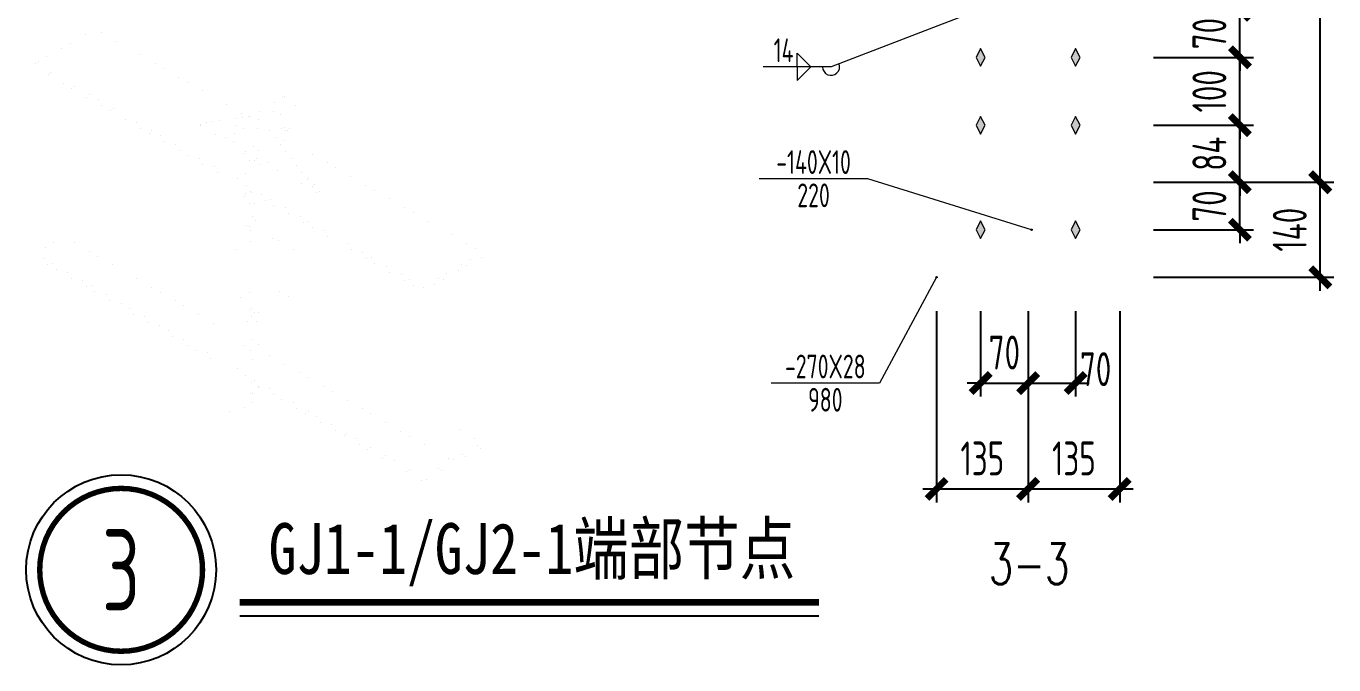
# Model space of a CAD drawing. Extents: x -1201378 to 2367219, y -619313 to 244905.
# Drawn here: x 389673 to 408950, y -394748 to -385336 of the extents above; entities that cross this region are included whole.
import ezdxf
from ezdxf.enums import TextEntityAlignment as Align

# ---------------------------------------------------------------- set-up
doc = ezdxf.new("R2010")
doc.units = 0
doc.header["$LTSCALE"] = 1000
doc.layers.get('0').update_dxf_attribs({"linetype": 'CONTINUOUS'})
doc.layers.get('Defpoints').update_dxf_attribs({"linetype": 'CONTINUOUS'})
for name, color, linetype, lineweight in [('S-dim', 81, 'CONTINUOUS', 0), ('THIN', 7, 'CONTINUOUS', 0), ('梁_主零件_实线', 141, 'CONTINUOUS', 18), ('梁_零件_实线', 3, 'CONTINUOUS', 18), ('焊缝标注', 9, 'CONTINUOUS', 18), ('螺栓组-普通_实线', 7, 'CONTINUOUS', 18), ('钢板标注', 9, 'CONTINUOUS', 18)]:
    doc.layers.add(name, color=color, linetype=linetype, lineweight=lineweight)
doc.layers.add('S-TEXT', color=21, linetype='CONTINUOUS')
doc.styles.add('FromPkpm', font='Pkpmeng', dxfattribs={"width": 0.7, "bigfont": 'Pkpmchn'})
doc.styles.add('TSSD_Dimension', font='tssdeng.shx', dxfattribs={"width": 0.7, "bigfont": 'hztxt.shx'})
doc.styles.add('TSSD_Norm', font='tj-romans1.shx', dxfattribs={"bigfont": 'tj-hztxt.shx'})
doc.styles.add('TSSD_Num', font='tssdeng.shx', dxfattribs={"width": 0.7, "bigfont": 'Hztxt.shx'})
doc.styles.add('黑体', font='simhei.ttf', dxfattribs={"width": 0.8})
doc.dimstyles.new('TSSD_25_200', dxfattribs={"dimtxt": 500, "dimasz": 200, "dimexe": 200, "dimexo": 500, "dimgap": 200, "dimtad": 1, "dimdec": 0, "dimlfac": 0.125, "dimzin": 0, "dimdsep": 46, "dimtxsty": 'TSSD_Dimension', "dimblk": 'ARCHTICK', "dimcen": 0, "dimdle": 200, "dimclrt": 7, "dimadec": 0, "dimazin": 0, "dimtfac": 1, "dimtdec": 0, "dimtix": 1, "dimtmove": 2, "dimatfit": 3, "dimfxl": 1, "dimtolj": 1, "dimtzin": 0, "dimarcsym": 0})

# ---------------------------------------------------------------- blocks, each defined once
blk = doc.blocks.new('_ArchTick')
at = {"color": 0, "linetype": 'ByBlock', "const_width": 0.5}
blk.add_lwpolyline([(-0.707, -0.707), (0.707, 0.707)], dxfattribs=at)
blk = doc.blocks.new('*D6126')
at = {"layer": 'Defpoints', "color": 0, "transparency": 16777216}
for p in [(405793, -387636), (407565, -387636), (405793, -388336)]:
    blk.add_point(p, dxfattribs=at)
at = {"layer": 'S-dim', "color": 0, "lineweight": -2, "transparency": 16777216}
for p, q in [((407565, -387636), (407565, -387436)), ((406293, -387636), (407765, -387636)), ((407565, -388336), (407565, -387636)), ((406293, -388336), (407765, -388336)), ((407565, -388336), (407565, -388536))]:
    blk.add_line(p, q, dxfattribs=at)
at = {"layer": 'S-dim', "color": 0, "lineweight": -2, "transparency": 16777216, "xscale": 200, "yscale": 200, "zscale": 200}
for p, rotation in [((407565, -387636), 270), ((407565, -388336), 90)]:
    blk.add_blockref('_ArchTick', p, dxfattribs=dict(at, rotation=rotation))
at = {"layer": 'S-dim', "color": 7, "transparency": 16777216, "insert": (407115, -387986), "char_height": 500, "attachment_point": 5, "rotation": 90, "style": 'TSSD_Dimension'}
blk.add_mtext('\\A1;70', dxfattribs=at)
blk = doc.blocks.new('*D6127')
at = {"layer": 'Defpoints', "color": 0, "transparency": 16777216}
for p in [(405793, -386796), (407565, -386796), (405793, -387636)]:
    blk.add_point(p, dxfattribs=at)
at = {"layer": 'S-dim', "color": 0, "lineweight": -2, "transparency": 16777216}
for p, q in [((407565, -386796), (407565, -386596)), ((406293, -386796), (407765, -386796)), ((407565, -387636), (407565, -386796)), ((406293, -387636), (407765, -387636)), ((407565, -387636), (407565, -387836))]:
    blk.add_line(p, q, dxfattribs=at)
at = {"layer": 'S-dim', "color": 0, "lineweight": -2, "transparency": 16777216, "xscale": 200, "yscale": 200, "zscale": 200}
for p, rotation in [((407565, -386796), 270), ((407565, -387636), 90)]:
    blk.add_blockref('_ArchTick', p, dxfattribs=dict(at, rotation=rotation))
at = {"layer": 'S-dim', "color": 7, "transparency": 16777216, "insert": (407115, -387216), "char_height": 500, "attachment_point": 5, "rotation": 90, "style": 'TSSD_Dimension'}
blk.add_mtext('\\A1;84', dxfattribs=at)
blk = doc.blocks.new('*D6128')
at = {"layer": 'Defpoints', "color": 0, "transparency": 16777216}
for p in [(405793, -385796), (407565, -385796), (405793, -386796)]:
    blk.add_point(p, dxfattribs=at)
at = {"layer": 'S-dim', "color": 0, "lineweight": -2, "transparency": 16777216}
for p, q in [((407565, -385796), (407565, -385596)), ((406293, -385796), (407765, -385796)), ((407565, -386796), (407565, -385796)), ((406293, -386796), (407765, -386796)), ((407565, -386796), (407565, -386996))]:
    blk.add_line(p, q, dxfattribs=at)
at = {"layer": 'S-dim', "color": 0, "lineweight": -2, "transparency": 16777216, "xscale": 200, "yscale": 200, "zscale": 200}
for p, rotation in [((407565, -385796), 270), ((407565, -386796), 90)]:
    blk.add_blockref('_ArchTick', p, dxfattribs=dict(at, rotation=rotation))
at = {"layer": 'S-dim', "color": 7, "transparency": 16777216, "insert": (407115, -386296), "char_height": 500, "attachment_point": 5, "rotation": 90, "style": 'TSSD_Dimension'}
blk.add_mtext('\\A1;100', dxfattribs=at)
blk = doc.blocks.new('*D6129')
at = {"layer": 'Defpoints', "color": 0, "transparency": 16777216}
for p in [(405793, -385096), (407565, -385096), (405793, -385796)]:
    blk.add_point(p, dxfattribs=at)
at = {"layer": 'S-dim', "color": 0, "lineweight": -2, "transparency": 16777216}
for p, q in [((407565, -385096), (407565, -384896)), ((406293, -385096), (407765, -385096)), ((407565, -385796), (407565, -385096)), ((406293, -385796), (407765, -385796)), ((407565, -385796), (407565, -385996))]:
    blk.add_line(p, q, dxfattribs=at)
at = {"layer": 'S-dim', "color": 0, "lineweight": -2, "transparency": 16777216, "xscale": 200, "yscale": 200, "zscale": 200}
for p, rotation in [((407565, -385096), 270), ((407565, -385796), 90)]:
    blk.add_blockref('_ArchTick', p, dxfattribs=dict(at, rotation=rotation))
at = {"layer": 'S-dim', "color": 7, "transparency": 16777216, "insert": (407115, -385446), "char_height": 500, "attachment_point": 5, "rotation": 90, "style": 'TSSD_Dimension'}
blk.add_mtext('\\A1;70', dxfattribs=at)
blk = doc.blocks.new('*D6135')
at = {"layer": 'Defpoints', "color": 0, "transparency": 16777216}
for p in [(405793, -387636), (408750, -387636), (405793, -389036)]:
    blk.add_point(p, dxfattribs=at)
at = {"layer": 'S-dim', "color": 0, "lineweight": -2, "transparency": 16777216}
for p, q in [((408750, -389236), (408750, -387436)), ((406293, -387636), (408950, -387636)), ((406293, -389036), (408950, -389036))]:
    blk.add_line(p, q, dxfattribs=at)
at = {"layer": 'S-dim', "color": 0, "lineweight": -2, "transparency": 16777216, "xscale": 200, "yscale": 200, "zscale": 200}
for p, rotation in [((408750, -387636), 90), ((408750, -389036), 270)]:
    blk.add_blockref('_ArchTick', p, dxfattribs=dict(at, rotation=rotation))
at = {"layer": 'S-dim', "color": 7, "transparency": 16777216, "insert": (408300, -388336), "char_height": 500, "attachment_point": 5, "rotation": 90, "style": 'TSSD_Dimension'}
blk.add_mtext('\\A1;140', dxfattribs=at)
blk = doc.blocks.new('*D6136')
at = {"layer": 'Defpoints', "color": 0, "transparency": 16777216}
for p in [(405793, -380636), (408750, -380636), (405793, -387636)]:
    blk.add_point(p, dxfattribs=at)
at = {"layer": 'S-dim', "color": 0, "lineweight": -2, "transparency": 16777216}
for p, q in [((408750, -387836), (408750, -380436)), ((406293, -380636), (408950, -380636)), ((406293, -387636), (408950, -387636))]:
    blk.add_line(p, q, dxfattribs=at)
at = {"layer": 'S-dim', "color": 0, "lineweight": -2, "transparency": 16777216, "xscale": 200, "yscale": 200, "zscale": 200}
for p, rotation in [((408750, -380636), 90), ((408750, -387636), 270)]:
    blk.add_blockref('_ArchTick', p, dxfattribs=dict(at, rotation=rotation))
at = {"layer": 'S-dim', "color": 7, "transparency": 16777216, "insert": (408300, -384136), "char_height": 500, "attachment_point": 5, "rotation": 90, "style": 'TSSD_Dimension'}
blk.add_mtext('\\A1;梁高', dxfattribs=at)
blk = doc.blocks.new('*D6138')
at = {"layer": 'Defpoints', "color": 0, "transparency": 16777216}
for p in [(403743, -389036), (404443, -389036), (404443, -390596)]:
    blk.add_point(p, dxfattribs=at)
at = {"layer": 'S-dim', "color": 0, "lineweight": -2, "transparency": 16777216}
for p, q in [((403743, -389536), (403743, -390796)), ((404443, -389536), (404443, -390796)), ((403743, -390596), (403543, -390596)), ((403743, -390596), (404443, -390596)), ((404443, -390596), (404643, -390596))]:
    blk.add_line(p, q, dxfattribs=at)
at = {"layer": 'S-dim', "color": 0, "lineweight": -2, "transparency": 16777216, "xscale": 200, "yscale": 200, "zscale": 200}
blk.add_blockref('_ArchTick', (403743, -390596), dxfattribs=at)
at = {"layer": 'S-dim', "color": 0, "lineweight": -2, "transparency": 16777216, "xscale": 200, "yscale": 200, "zscale": 200, "rotation": 180}
blk.add_blockref('_ArchTick', (404443, -390596), dxfattribs=at)
at = {"layer": 'S-dim', "color": 7, "transparency": 16777216, "insert": (404093, -390146), "char_height": 500, "attachment_point": 5, "style": 'TSSD_Dimension'}
blk.add_mtext('\\A1;70', dxfattribs=at)
blk = doc.blocks.new('*D6139')
at = {"layer": 'Defpoints', "color": 0, "transparency": 16777216}
for p in [(404443, -389036), (405143, -389036), (405143, -390596)]:
    blk.add_point(p, dxfattribs=at)
at = {"layer": 'S-dim', "color": 0, "lineweight": -2, "transparency": 16777216}
for p, q in [((404443, -389536), (404443, -390796)), ((405143, -389536), (405143, -390796)), ((404243, -390596), (405343, -390596))]:
    blk.add_line(p, q, dxfattribs=at)
at = {"layer": 'S-dim', "color": 0, "lineweight": -2, "transparency": 16777216, "xscale": 200, "yscale": 200, "zscale": 200, "rotation": 180}
blk.add_blockref('_ArchTick', (404443, -390596), dxfattribs=at)
at = {"layer": 'S-dim', "color": 0, "lineweight": -2, "transparency": 16777216, "xscale": 200, "yscale": 200, "zscale": 200}
blk.add_blockref('_ArchTick', (405143, -390596), dxfattribs=at)
at = {"layer": 'S-dim', "color": 7, "transparency": 16777216, "insert": (405438, -390391), "char_height": 500, "attachment_point": 5, "style": 'TSSD_Dimension'}
blk.add_mtext('\\A1;70', dxfattribs=at)
blk = doc.blocks.new('*D6140')
at = {"layer": 'Defpoints', "color": 0, "transparency": 16777216}
for p in [(403093, -389036), (404443, -389036), (404443, -392156)]:
    blk.add_point(p, dxfattribs=at)
at = {"layer": 'S-dim', "color": 0, "lineweight": -2, "transparency": 16777216}
for p, q in [((403093, -389536), (403093, -392356)), ((404443, -389536), (404443, -392356)), ((402893, -392156), (404643, -392156))]:
    blk.add_line(p, q, dxfattribs=at)
at = {"layer": 'S-dim', "color": 0, "lineweight": -2, "transparency": 16777216, "xscale": 200, "yscale": 200, "zscale": 200, "rotation": 180}
blk.add_blockref('_ArchTick', (403093, -392156), dxfattribs=at)
at = {"layer": 'S-dim', "color": 0, "lineweight": -2, "transparency": 16777216, "xscale": 200, "yscale": 200, "zscale": 200}
blk.add_blockref('_ArchTick', (404443, -392156), dxfattribs=at)
at = {"layer": 'S-dim', "color": 7, "transparency": 16777216, "insert": (403768, -391706), "char_height": 500, "attachment_point": 5, "style": 'TSSD_Dimension'}
blk.add_mtext('\\A1;135', dxfattribs=at)
blk = doc.blocks.new('*D6141')
at = {"layer": 'Defpoints', "color": 0, "transparency": 16777216}
for p in [(404443, -389036), (405793, -389036), (405793, -392156)]:
    blk.add_point(p, dxfattribs=at)
at = {"layer": 'S-dim', "color": 0, "lineweight": -2, "transparency": 16777216}
for p, q in [((404443, -389536), (404443, -392356)), ((405793, -389536), (405793, -392356)), ((404243, -392156), (405993, -392156))]:
    blk.add_line(p, q, dxfattribs=at)
at = {"layer": 'S-dim', "color": 0, "lineweight": -2, "transparency": 16777216, "xscale": 200, "yscale": 200, "zscale": 200, "rotation": 180}
blk.add_blockref('_ArchTick', (404443, -392156), dxfattribs=at)
at = {"layer": 'S-dim', "color": 0, "lineweight": -2, "transparency": 16777216, "xscale": 200, "yscale": 200, "zscale": 200}
blk.add_blockref('_ArchTick', (405793, -392156), dxfattribs=at)
at = {"layer": 'S-dim', "color": 7, "transparency": 16777216, "insert": (405118, -391706), "char_height": 500, "attachment_point": 5, "style": 'TSSD_Dimension'}
blk.add_mtext('\\A1;135', dxfattribs=at)
blk = doc.blocks.new('ts_idx2')
at = {"layer": 'THIN', "color": 0, "linetype": 'ByBlock', "lineweight": -2, "const_width": 0.0333}
blk.add_lwpolyline([(-0.5, 0, 1), (0.5, 0, 1)], format="xyb", close=True, dxfattribs=at)
at = {"layer": 'THIN', "color": 0, "linetype": 'ByBlock', "lineweight": -2}
blk.add_circle((0, 0), 0.5833, dxfattribs=at)
at = {"layer": 'THIN', "color": 0, "linetype": 'ByBlock', "lineweight": -2, "style": 'TSSD_Num', "width": 0.7}
blk.add_attdef('A', text='', height=0.5, dxfattribs=at).set_placement((0, 0), align=Align.MIDDLE_CENTER)

msp = doc.modelspace()

# ---------------------------------------------------------------- hatches: boundary and pattern name
at = {"layer": '螺栓组-普通_实线', "transparency": 33554687}
for points in [[(403743.4, -385666.3), (403678.4, -385796.3), (403743.4, -385926.3), (403808.4, -385796.3)], [(405143.4, -385666.3), (405078.4, -385796.3), (405143.4, -385926.3), (405208.4, -385796.3)], [(403743.4, -386666.3), (403678.4, -386796.3), (403743.4, -386926.3), (403808.4, -386796.3)], [(405143.4, -386666.3), (405078.4, -386796.3), (405143.4, -386926.3), (405208.4, -386796.3)], [(403743.4, -388206.3), (403678.4, -388336.3), (403743.4, -388466.3), (403808.4, -388336.3)], [(405143.4, -388206.3), (405078.4, -388336.3), (405143.4, -388466.3), (405208.4, -388336.3)]]:
    msp.add_hatch(color=1, dxfattribs=at).paths.add_polyline_path(points)
at = {"layer": '钢板标注'}
h = msp.add_hatch(color=256, dxfattribs=at)
edge = h.paths.add_edge_path()
edge.add_arc((404493.4, -388336.3), 10, 0, 360)
h = msp.add_hatch(color=256, dxfattribs=at)
edge = h.paths.add_edge_path()
edge.add_arc((403093.4, -389036.3), 10, 0, 360)

# ---------------------------------------------------------------- linework, layer by layer
at = {"layer": 'S-TEXT', "const_width": 100}
msp.add_lwpolyline([(392821.3, -393826.8), (401357.9, -393826.8)], dxfattribs=at)
at = {"layer": 'S-TEXT'}
msp.add_lwpolyline([(403942.2, -393667.6, 0.019, 0.019, 0), (404971.2, -393667.6, 0.019, 0.019, 0)], format="xyseb", dxfattribs=at)
msp.add_lwpolyline([(392821.3, -394026.8), (401357.9, -394026.8)], dxfattribs=at)
at = {"layer": '梁_主零件_实线', "ltscale": 100}
for points in [[(404403.4, -387496.3, 0.1, 0.1, 0), (404403.4, -380776.3, 0.1, 0.1, 0)], [(404483.4, -380776.3, 0.1, 0.1, 0), (404483.4, -387496.3, 0.1, 0.1, 0)], [(389807, -385886.6, 0.1, 0.1, 0), (390690.9, -385376.3, 0.1, 0.1, 0)], [(390690.9, -385376.3, 0.1, 0.1, 0), (392913.2, -386659.3, 0.1, 0.1, 0)], [(392529.3, -387458.3, 0.1, 0.1, 0), (389807, -385886.6, 0.1, 0.1, 0)], [(389807, -385943.7, 0.1, 0.1, 0), (389807, -385886.6, 0.1, 0.1, 0)], [(389807, -385943.7, 0.1, 0.1, 0), (392529.3, -387515.5, 0.1, 0.1, 0)], [(390234.8, -388440.2, 0.1, 0.1, 0), (390234.8, -386190.7, 0.1, 0.1, 0)], [(393524.8, -387153, 0.1, 0.1, 0), (393646.6, -387082.7, 0.1, 0.1, 0)], [(393646.6, -387082.7, 0.1, 0.1, 0), (396404.3, -388674.9, 0.1, 0.1, 0)], [(392762.7, -387593, 0.1, 0.1, 0), (393222.3, -387327.7, 0.1, 0.1, 0)], [(395520.4, -389185.2, 0.1, 0.1, 0), (392762.7, -387593, 0.1, 0.1, 0)], [(392762.7, -387650.2, 0.1, 0.1, 0), (392762.7, -387593, 0.1, 0.1, 0)], [(392762.7, -387650.2, 0.1, 0.1, 0), (395520.4, -389242.4, 0.1, 0.1, 0)], [(403193.4, -387636.3, 0.1, 0.1, 0), (403193.4, -387496.3, 0.1, 0.1, 0)], [(403193.4, -387496.3, 0.1, 0.1, 0), (405693.4, -387496.3, 0.1, 0.1, 0)], [(405693.4, -387636.3, 0.1, 0.1, 0), (403193.4, -387636.3, 0.1, 0.1, 0)], [(405693.4, -387496.3, 0.1, 0.1, 0), (405693.4, -387636.3, 0.1, 0.1, 0)], [(393190.5, -388456.5, 0.1, 0.1, 0), (393190.5, -387897.2, 0.1, 0.1, 0)], [(389807, -388687.1, 0.1, 0.1, 0), (390234.8, -388440.2, 0.1, 0.1, 0)], [(392529.3, -389764.9, 0.1, 0.1, 0), (390234.8, -388440.2, 0.1, 0.1, 0)], [(389807, -388744.3, 0.1, 0.1, 0), (389807, -388687.1, 0.1, 0.1, 0)], [(392529.3, -390258.9, 0.1, 0.1, 0), (389807, -388687.1, 0.1, 0.1, 0)], [(389807, -388744.3, 0.1, 0.1, 0), (392529.3, -390316.1, 0.1, 0.1, 0)], [(393190.5, -389199.5, 0.1, 0.1, 0), (393190.5, -388691.2, 0.1, 0.1, 0)], [(396404.3, -388674.9, 0.1, 0.1, 0), (395520.4, -389185.2, 0.1, 0.1, 0)], [(395520.4, -389242.4, 0.1, 0.1, 0), (396404.3, -388732.1, 0.1, 0.1, 0)], [(396404.3, -388732.1, 0.1, 0.1, 0), (396404.3, -388674.9, 0.1, 0.1, 0)], [(395948.2, -388995.4, 0.1, 0.1, 0), (395948.2, -391738.8, 0.1, 0.1, 0)], [(395976.5, -391722.5, 0.1, 0.1, 0), (395976.5, -388979, 0.1, 0.1, 0)], [(395520.4, -389242.4, 0.1, 0.1, 0), (395520.4, -389185.2, 0.1, 0.1, 0)], [(393190.5, -390146.6, 0.1, 0.1, 0), (393190.5, -389434.2, 0.1, 0.1, 0)], [(392762.7, -390393.6, 0.1, 0.1, 0), (393190.5, -390146.6, 0.1, 0.1, 0)], [(395948.2, -391738.8, 0.1, 0.1, 0), (393190.5, -390146.6, 0.1, 0.1, 0)], [(395520.4, -391985.8, 0.1, 0.1, 0), (392762.7, -390393.6, 0.1, 0.1, 0)], [(392762.7, -390450.8, 0.1, 0.1, 0), (392762.7, -390393.6, 0.1, 0.1, 0)], [(392762.7, -390450.8, 0.1, 0.1, 0), (395520.4, -392042.9, 0.1, 0.1, 0)], [(395976.5, -391228.5, 0.1, 0.1, 0), (396404.3, -391475.5, 0.1, 0.1, 0)], [(396404.3, -391475.5, 0.1, 0.1, 0), (395520.4, -391985.8, 0.1, 0.1, 0)], [(396404.3, -391532.6, 0.1, 0.1, 0), (396404.3, -391475.5, 0.1, 0.1, 0)], [(395520.4, -392042.9, 0.1, 0.1, 0), (396404.3, -391532.6, 0.1, 0.1, 0)], [(395520.4, -392042.9, 0.1, 0.1, 0), (395520.4, -391985.8, 0.1, 0.1, 0)]]:
    msp.add_lwpolyline(points, format="xyseb", dxfattribs=at)
at = {"layer": '梁_零件_实线', "ltscale": 100}
for points in [[(403093.4, -379236.3, 0.1, 0.1, 0), (403093.4, -389036.3, 0.1, 0.1, 0)], [(405793.4, -389036.3, 0.1, 0.1, 0), (405793.4, -379236.3, 0.1, 0.1, 0)], [(392529.3, -386927.6, 0.1, 0.1, 0), (393483.9, -386376.5, 0.1, 0.1, 0)], [(393582.9, -386433.6, 0.1, 0.1, 0), (392628.3, -386984.8, 0.1, 0.1, 0)], [(392727.3, -387041.9, 0.1, 0.1, 0), (393681.9, -386490.8, 0.1, 0.1, 0)], [(393681.9, -386490.8, 0.1, 0.1, 0), (393483.9, -386376.5, 0.1, 0.1, 0)], [(393681.9, -386490.8, 0.1, 0.1, 0), (393681.9, -387103.1, 0.1, 0.1, 0)], [(392988.9, -386662.2, 0.1, 0.1, 0), (392211.1, -386784.7, 0.1, 0.1, 0)], [(392246.5, -386764.3, 0.1, 0.1, 0), (393024.3, -386641.8, 0.1, 0.1, 0)], [(392246.5, -386764.3, 0.1, 0.1, 0), (392211.1, -386784.7, 0.1, 0.1, 0)], [(392211.1, -386784.7, 0.1, 0.1, 0), (392529.3, -386968.4, 0.1, 0.1, 0)], [(393186.9, -387266.4, 0.1, 0.1, 0), (393186.9, -386776.5, 0.1, 0.1, 0)], [(393186.9, -386776.5, 0.1, 0.1, 0), (393964.8, -387797.2, 0.1, 0.1, 0)], [(394000.1, -387776.8, 0.1, 0.1, 0), (393222.3, -386756.1, 0.1, 0.1, 0)], [(392529.3, -390928.4, 0.1, 0.1, 0), (392529.3, -386927.6, 0.1, 0.1, 0)], [(392727.3, -387041.9, 0.1, 0.1, 0), (392529.3, -386927.6, 0.1, 0.1, 0)], [(392628.3, -386984.8, 0.1, 0.1, 0), (392628.3, -390985.6, 0.1, 0.1, 0)], [(392727.3, -391042.7, 0.1, 0.1, 0), (392727.3, -387041.9, 0.1, 0.1, 0)], [(393257.6, -387388.9, 0.1, 0.1, 0), (393186.9, -387266.4, 0.1, 0.1, 0)], [(393964.8, -387797.2, 0.1, 0.1, 0), (393257.6, -387388.9, 0.1, 0.1, 0)], [(404393.4, -387636.3, 0.1, 0.1, 0), (404393.4, -389036.3, 0.1, 0.1, 0)], [(404493.4, -387636.3, 0.1, 0.1, 0), (404393.4, -387636.3, 0.1, 0.1, 0)], [(404493.4, -389036.3, 0.1, 0.1, 0), (404493.4, -387636.3, 0.1, 0.1, 0)], [(394000.1, -387776.8, 0.1, 0.1, 0), (393964.8, -387797.2, 0.1, 0.1, 0)], [(392727.3, -388650.4, 0.1, 0.1, 0), (393084.4, -388444.2, 0.1, 0.1, 0)], [(393084.4, -388444.2, 0.1, 0.1, 0), (393349.6, -388474.9, 0.1, 0.1, 0)], [(393349.6, -388474.9, 0.1, 0.1, 0), (393653.6, -388650.4, 0.1, 0.1, 0)], [(393653.6, -388650.4, 0.1, 0.1, 0), (392727.3, -388650.4, 0.1, 0.1, 0)], [(392727.3, -388691.2, 0.1, 0.1, 0), (393653.6, -388691.2, 0.1, 0.1, 0)], [(393653.6, -388691.2, 0.1, 0.1, 0), (393653.6, -388650.4, 0.1, 0.1, 0)], [(393084.4, -389187.2, 0.1, 0.1, 0), (392727.3, -389393.4, 0.1, 0.1, 0)], [(393349.6, -389217.9, 0.1, 0.1, 0), (393084.4, -389187.2, 0.1, 0.1, 0)], [(403093.4, -389036.3, 0.1, 0.1, 0), (405793.4, -389036.3, 0.1, 0.1, 0)], [(392727.3, -389393.4, 0.1, 0.1, 0), (393653.6, -389393.4, 0.1, 0.1, 0)], [(393653.6, -389393.4, 0.1, 0.1, 0), (393349.6, -389217.9, 0.1, 0.1, 0)], [(393653.6, -389393.4, 0.1, 0.1, 0), (393653.6, -389434.2, 0.1, 0.1, 0)], [(393653.6, -389434.2, 0.1, 0.1, 0), (392727.3, -389434.2, 0.1, 0.1, 0)], [(393186.9, -390695.7, 0.1, 0.1, 0), (393186.9, -390777.4, 0.1, 0.1, 0)], [(392727.3, -391042.7, 0.1, 0.1, 0), (392529.3, -390928.4, 0.1, 0.1, 0)], [(393186.9, -390777.4, 0.1, 0.1, 0), (392727.3, -391042.7, 0.1, 0.1, 0)], [(393186.9, -390777.4, 0.1, 0.1, 0), (393298.1, -390759.9, 0.1, 0.1, 0)]]:
    msp.add_lwpolyline(points, format="xyseb", dxfattribs=at)
at = {"layer": '焊缝标注', "lineweight": 18, "ltscale": 100}
msp.add_line((403728.4, -385096.3), (401538.4, -385936.3), dxfattribs=at)
at = {"layer": '焊缝标注', "ltscale": 100}
for p, q in [((401238.4, -385936.3), (401038.4, -385736.3)), ((401038.4, -385936.3), (401038.4, -385736.3)), ((401538.4, -385936.3), (400538.4, -385936.3)), ((401238.4, -385936.3), (401038.4, -386136.3)), ((401038.4, -385936.3), (401038.4, -386136.3))]:
    msp.add_line(p, q, dxfattribs=at)
msp.add_arc((401538.4, -385936.3), 125, 180, 20.9849, dxfattribs=at)
at = {"layer": '螺栓组-普通_实线', "color": 9, "ltscale": 100}
for points in [[(403743.4, -385496.3, 0.1, 0.1, 0), (403743.4, -386096.3, 0.1, 0.1, 0)], [(405143.4, -385496.3, 0.1, 0.1, 0), (405143.4, -386096.3, 0.1, 0.1, 0)], [(403943.4, -385796.3, 0.1, 0.1, 0), (403543.4, -385796.3, 0.1, 0.1, 0)], [(405343.4, -385796.3, 0.1, 0.1, 0), (404943.4, -385796.3, 0.1, 0.1, 0)], [(403743.4, -386496.3, 0.1, 0.1, 0), (403743.4, -387096.3, 0.1, 0.1, 0)], [(405143.4, -386496.3, 0.1, 0.1, 0), (405143.4, -387096.3, 0.1, 0.1, 0)], [(403943.4, -386796.3, 0.1, 0.1, 0), (403543.4, -386796.3, 0.1, 0.1, 0)], [(405343.4, -386796.3, 0.1, 0.1, 0), (404943.4, -386796.3, 0.1, 0.1, 0)], [(403743.4, -388036.3, 0.1, 0.1, 0), (403743.4, -388636.3, 0.1, 0.1, 0)], [(405143.4, -388036.3, 0.1, 0.1, 0), (405143.4, -388636.3, 0.1, 0.1, 0)], [(403943.4, -388336.3, 0.1, 0.1, 0), (403543.4, -388336.3, 0.1, 0.1, 0)], [(405343.4, -388336.3, 0.1, 0.1, 0), (404943.4, -388336.3, 0.1, 0.1, 0)]]:
    msp.add_lwpolyline(points, format="xyseb", dxfattribs=at)
at = {"layer": '螺栓组-普通_实线', "color": 1, "linetype": 'Continuous'}
for points in [[(403743.4, -385666.3), (403678.4, -385796.3), (403743.4, -385926.3), (403808.4, -385796.3)], [(405143.4, -385666.3), (405078.4, -385796.3), (405143.4, -385926.3), (405208.4, -385796.3)], [(403743.4, -386666.3), (403678.4, -386796.3), (403743.4, -386926.3), (403808.4, -386796.3)], [(405143.4, -386666.3), (405078.4, -386796.3), (405143.4, -386926.3), (405208.4, -386796.3)], [(403743.4, -388206.3), (403678.4, -388336.3), (403743.4, -388466.3), (403808.4, -388336.3)], [(405143.4, -388206.3), (405078.4, -388336.3), (405143.4, -388466.3), (405208.4, -388336.3)]]:
    msp.add_lwpolyline(points, close=True, dxfattribs=at)
at = {"layer": '螺栓组-普通_实线', "color": 1, "ltscale": 100}
for points in [[(393432.9, -386837.5, 0.1, 0.1, 0), (393380.4, -386928.4, 0.1, 0.1, 0)], [(393504.6, -386818.3, 0.1, 0.1, 0), (393432.9, -386837.5, 0.1, 0.1, 0)], [(393432.9, -386837.5, 0.1, 0.1, 0), (393512.4, -386883.4, 0.1, 0.1, 0)], [(393459.9, -386974.4, 0.1, 0.1, 0), (393512.4, -386883.4, 0.1, 0.1, 0)], [(393504.6, -386818.3, 0.1, 0.1, 0), (393584.2, -386864.2, 0.1, 0.1, 0)], [(393512.4, -386883.4, 0.1, 0.1, 0), (393584.2, -386864.2, 0.1, 0.1, 0)], [(393584.2, -386864.2, 0.1, 0.1, 0), (393603.4, -386935.9, 0.1, 0.1, 0)], [(393380.4, -386928.4, 0.1, 0.1, 0), (393459.9, -386974.4, 0.1, 0.1, 0)], [(393380.4, -386928.4, 0.1, 0.1, 0), (393394.9, -386982.6, 0.1, 0.1, 0)], [(393479.2, -387046.1, 0.1, 0.1, 0), (393415.1, -387009.1, 0.1, 0.1, 0)], [(393479.2, -387046.1, 0.1, 0.1, 0), (393459.9, -386974.4, 0.1, 0.1, 0)], [(393550.9, -387026.9, 0.1, 0.1, 0), (393479.2, -387046.1, 0.1, 0.1, 0)], [(393603.4, -386935.9, 0.1, 0.1, 0), (393550.9, -387026.9, 0.1, 0.1, 0)], [(392937.9, -387123.3, 0.1, 0.1, 0), (392885.4, -387214.2, 0.1, 0.1, 0)], [(392885.4, -387214.2, 0.1, 0.1, 0), (392965, -387260.1, 0.1, 0.1, 0)], [(392885.4, -387214.2, 0.1, 0.1, 0), (392904.6, -387285.9, 0.1, 0.1, 0)], [(393009.6, -387104.1, 0.1, 0.1, 0), (392937.9, -387123.3, 0.1, 0.1, 0)], [(392937.9, -387123.3, 0.1, 0.1, 0), (393017.5, -387169.2, 0.1, 0.1, 0)], [(392965, -387260.1, 0.1, 0.1, 0), (393017.5, -387169.2, 0.1, 0.1, 0)], [(392984.2, -387331.9, 0.1, 0.1, 0), (392965, -387260.1, 0.1, 0.1, 0)], [(393009.6, -387104.1, 0.1, 0.1, 0), (393089.2, -387150, 0.1, 0.1, 0)], [(393017.5, -387169.2, 0.1, 0.1, 0), (393089.2, -387150, 0.1, 0.1, 0)], [(393108.4, -387221.7, 0.1, 0.1, 0), (393055.9, -387312.6, 0.1, 0.1, 0)], [(393089.2, -387150, 0.1, 0.1, 0), (393108.4, -387221.7, 0.1, 0.1, 0)], [(392984.2, -387331.9, 0.1, 0.1, 0), (392904.6, -387285.9, 0.1, 0.1, 0)], [(393055.9, -387312.6, 0.1, 0.1, 0), (392984.2, -387331.9, 0.1, 0.1, 0)], [(392937.9, -387752, 0.1, 0.1, 0), (392885.4, -387842.9, 0.1, 0.1, 0)], [(392885.4, -387842.9, 0.1, 0.1, 0), (392965, -387888.8, 0.1, 0.1, 0)], [(392885.4, -387842.9, 0.1, 0.1, 0), (392904.6, -387914.6, 0.1, 0.1, 0)], [(392937.9, -387752, 0.1, 0.1, 0), (393017.5, -387797.9, 0.1, 0.1, 0)], [(392965, -387888.8, 0.1, 0.1, 0), (393017.5, -387797.9, 0.1, 0.1, 0)], [(393108.4, -387850.4, 0.1, 0.1, 0), (393055.9, -387941.3, 0.1, 0.1, 0)], [(392984.2, -387960.6, 0.1, 0.1, 0), (392904.6, -387914.6, 0.1, 0.1, 0)], [(392984.2, -387960.6, 0.1, 0.1, 0), (392965, -387888.8, 0.1, 0.1, 0)], [(393055.9, -387941.3, 0.1, 0.1, 0), (392984.2, -387960.6, 0.1, 0.1, 0)], [(392937.9, -388160.2, 0.1, 0.1, 0), (392885.4, -388251.2, 0.1, 0.1, 0)], [(393009.6, -388141, 0.1, 0.1, 0), (392937.9, -388160.2, 0.1, 0.1, 0)], [(392937.9, -388160.2, 0.1, 0.1, 0), (393017.5, -388206.2, 0.1, 0.1, 0)], [(392965, -388297.1, 0.1, 0.1, 0), (393017.5, -388206.2, 0.1, 0.1, 0)], [(393009.6, -388141, 0.1, 0.1, 0), (393089.2, -388186.9, 0.1, 0.1, 0)], [(393017.5, -388206.2, 0.1, 0.1, 0), (393089.2, -388186.9, 0.1, 0.1, 0)], [(393089.2, -388186.9, 0.1, 0.1, 0), (393108.4, -388258.7, 0.1, 0.1, 0)], [(392885.4, -388251.2, 0.1, 0.1, 0), (392965, -388297.1, 0.1, 0.1, 0)], [(392885.4, -388251.2, 0.1, 0.1, 0), (392904.6, -388322.9, 0.1, 0.1, 0)], [(392984.2, -388368.8, 0.1, 0.1, 0), (392904.6, -388322.9, 0.1, 0.1, 0)], [(392984.2, -388368.8, 0.1, 0.1, 0), (392965, -388297.1, 0.1, 0.1, 0)], [(393055.9, -388349.6, 0.1, 0.1, 0), (392984.2, -388368.8, 0.1, 0.1, 0)], [(393108.4, -388258.7, 0.1, 0.1, 0), (393055.9, -388349.6, 0.1, 0.1, 0)], [(392937.9, -389515.6, 0.1, 0.1, 0), (392885.4, -389606.6, 0.1, 0.1, 0)], [(393009.6, -389496.4, 0.1, 0.1, 0), (392937.9, -389515.6, 0.1, 0.1, 0)], [(392937.9, -389515.6, 0.1, 0.1, 0), (393017.5, -389561.5, 0.1, 0.1, 0)], [(392965, -389652.5, 0.1, 0.1, 0), (393017.5, -389561.5, 0.1, 0.1, 0)], [(393009.6, -389496.4, 0.1, 0.1, 0), (393089.2, -389542.3, 0.1, 0.1, 0)], [(393017.5, -389561.5, 0.1, 0.1, 0), (393089.2, -389542.3, 0.1, 0.1, 0)], [(393089.2, -389542.3, 0.1, 0.1, 0), (393108.4, -389614, 0.1, 0.1, 0)], [(392885.4, -389606.6, 0.1, 0.1, 0), (392965, -389652.5, 0.1, 0.1, 0)], [(392885.4, -389606.6, 0.1, 0.1, 0), (392904.6, -389678.3, 0.1, 0.1, 0)], [(392984.2, -389724.2, 0.1, 0.1, 0), (392904.6, -389678.3, 0.1, 0.1, 0)], [(392984.2, -389724.2, 0.1, 0.1, 0), (392965, -389652.5, 0.1, 0.1, 0)], [(393055.9, -389705, 0.1, 0.1, 0), (392984.2, -389724.2, 0.1, 0.1, 0)], [(393108.4, -389614, 0.1, 0.1, 0), (393055.9, -389705, 0.1, 0.1, 0)], [(392937.9, -389923.9, 0.1, 0.1, 0), (392885.4, -390014.8, 0.1, 0.1, 0)], [(393009.6, -389904.6, 0.1, 0.1, 0), (392937.9, -389923.9, 0.1, 0.1, 0)], [(392937.9, -389923.9, 0.1, 0.1, 0), (393017.5, -389969.8, 0.1, 0.1, 0)], [(392965, -390060.7, 0.1, 0.1, 0), (393017.5, -389969.8, 0.1, 0.1, 0)], [(393009.6, -389904.6, 0.1, 0.1, 0), (393089.2, -389950.6, 0.1, 0.1, 0)], [(393017.5, -389969.8, 0.1, 0.1, 0), (393089.2, -389950.6, 0.1, 0.1, 0)], [(393089.2, -389950.6, 0.1, 0.1, 0), (393108.4, -390022.3, 0.1, 0.1, 0)], [(392885.4, -390014.8, 0.1, 0.1, 0), (392965, -390060.7, 0.1, 0.1, 0)], [(392885.4, -390014.8, 0.1, 0.1, 0), (392904.6, -390086.5, 0.1, 0.1, 0)], [(392984.2, -390132.4, 0.1, 0.1, 0), (392904.6, -390086.5, 0.1, 0.1, 0)], [(392984.2, -390132.4, 0.1, 0.1, 0), (392965, -390060.7, 0.1, 0.1, 0)], [(393055.9, -390113.2, 0.1, 0.1, 0), (392984.2, -390132.4, 0.1, 0.1, 0)], [(393108.4, -390022.3, 0.1, 0.1, 0), (393055.9, -390113.2, 0.1, 0.1, 0)], [(392937.9, -390552.6, 0.1, 0.1, 0), (392885.4, -390643.5, 0.1, 0.1, 0)], [(392937.9, -390552.6, 0.1, 0.1, 0), (393017.5, -390598.5, 0.1, 0.1, 0)], [(392885.4, -390643.5, 0.1, 0.1, 0), (392965, -390689.4, 0.1, 0.1, 0)], [(392885.4, -390643.5, 0.1, 0.1, 0), (392904.6, -390715.2, 0.1, 0.1, 0)], [(392984.2, -390761.1, 0.1, 0.1, 0), (392904.6, -390715.2, 0.1, 0.1, 0)], [(392965, -390689.4, 0.1, 0.1, 0), (393017.5, -390598.5, 0.1, 0.1, 0)], [(392984.2, -390761.1, 0.1, 0.1, 0), (392965, -390689.4, 0.1, 0.1, 0)], [(393055.9, -390741.9, 0.1, 0.1, 0), (392984.2, -390761.1, 0.1, 0.1, 0)], [(393108.4, -390651, 0.1, 0.1, 0), (393055.9, -390741.9, 0.1, 0.1, 0)]]:
    msp.add_lwpolyline(points, format="xyseb", dxfattribs=at)
at = {"layer": '钢板标注', "ltscale": 100}
for points in [[(404493.4, -388336.3), (402080.2, -387584), (400480.2, -387584)], [(403093.4, -389036.3), (402253.4, -390596.3), (400653.4, -390596.3)]]:
    msp.add_lwpolyline(points, dxfattribs=at)
for centre in [(404493.4, -388336.3), (403093.4, -389036.3)]:
    msp.add_circle(centre, 10, dxfattribs=at)

# ---------------------------------------------------------------- block references
at = {"layer": 'S-TEXT'}
ref = msp.add_blockref('ts_idx2', (391072.6, -393348), dxfattribs=dict(at, xscale=2400, yscale=2400, zscale=2400))
ref.add_attrib('1', '3', dxfattribs={"layer": 'THIN', "height": 1200, "style": 'TSSD_Num', "width": 0.7}).set_placement((391072.6, -393348), align=Align.MIDDLE_CENTER)

# ---------------------------------------------------------------- texts
at = {"layer": 'S-TEXT', "style": '黑体', "width": 0.8}
msp.add_text('GJ1-1/GJ2-1端部节点', height=750, dxfattribs=at).set_placement((397129, -393634.7), align=Align.BOTTOM_CENTER)
at = {"layer": 'S-TEXT', "style": 'TSSD_Norm', "width": 0.7}
msp.add_text('3-3', height=600, dxfattribs=at).set_placement((404456.7, -393259.8), align=Align.MIDDLE_CENTER)
at = {"layer": '焊缝标注', "style": 'FromPkpm', "width": 0.7}
msp.add_text('14', height=350, dxfattribs=at).set_placement((400838.4, -385866.3), align=Align.CENTER)
at = {"layer": '钢板标注', "style": 'FromPkpm', "width": 0.7}
for s, p in [('-140X10', (401280.2, -387514)), ('-270X28', (401453.4, -390526.3))]:
    msp.add_text(s, height=350, dxfattribs=at).set_placement(p, align=Align.CENTER)
for s, p in [('220', (401280.2, -387654)), ('980', (401453.4, -390666.3))]:
    msp.add_text(s, height=350, dxfattribs=at).set_placement(p, align=Align.TOP_CENTER)

# ---------------------------------------------------------------- dimensions: what is measured, and where the dimension line sits
at = {"layer": 'S-dim'}
for base, p1, p2, text, picture, middle in [((408749.7, -380636.3), (405793.4, -387636.3), (405793.4, -380636.3), '梁高', '*D6136', (408299.7, -384136.3)), ((407565, -385096.3), (405793.4, -385796.3), (405793.4, -385096.3), '70', '*D6129', (407115, -385446.3)), ((407565, -385796.3), (405793.4, -386796.3), (405793.4, -385796.3), '100', '*D6128', (407115, -386296.3)), ((407565, -386796.3), (405793.4, -387636.3), (405793.4, -386796.3), '84', '*D6127', (407115, -387216.3)), ((407565, -387636.3), (405793.4, -388336.3), (405793.4, -387636.3), '70', '*D6126', (407115, -387986.3)), ((408749.7, -387636.3), (405793.4, -389036.3), (405793.4, -387636.3), '140', '*D6135', (408299.7, -388336.3))]:
    dim = msp.add_linear_dim(base=base, p1=p1, p2=p2, angle=90, text=text, dimstyle='TSSD_25_200', dxfattribs=at)
    dim.commit()
    dim.dimension.update_dxf_attribs({"geometry": picture, "text_midpoint": middle})
for base, p1, p2, text, picture, middle in [((404443.4, -392156.3), (403093.4, -389036.3), (404443.4, -389036.3), '135', '*D6140', (403768.4, -391706.3)), ((404443.4, -390596.3), (403743.4, -389036.3), (404443.4, -389036.3), '70', '*D6138', (404093.4, -390146.3)), ((405793.4, -392156.3), (404443.4, -389036.3), (405793.4, -389036.3), '135', '*D6141', (405118.4, -391706.3))]:
    dim = msp.add_linear_dim(base=base, p1=p1, p2=p2, text=text, dimstyle='TSSD_25_200', dxfattribs=at)
    dim.commit()
    dim.dimension.update_dxf_attribs({"geometry": picture, "text_midpoint": middle})
dim = msp.add_linear_dim(base=(405143.4, -390596.3), p1=(404443.4, -389036.3), p2=(405143.4, -389036.3), text='70', dimstyle='TSSD_25_200', dxfattribs=at)
dim.commit()
dim.dimension.update_dxf_attribs({"geometry": '*D6139', "text_midpoint": (405437.9, -390391), "dimtype": 160})

doc.saveas('drawing.dxf')
